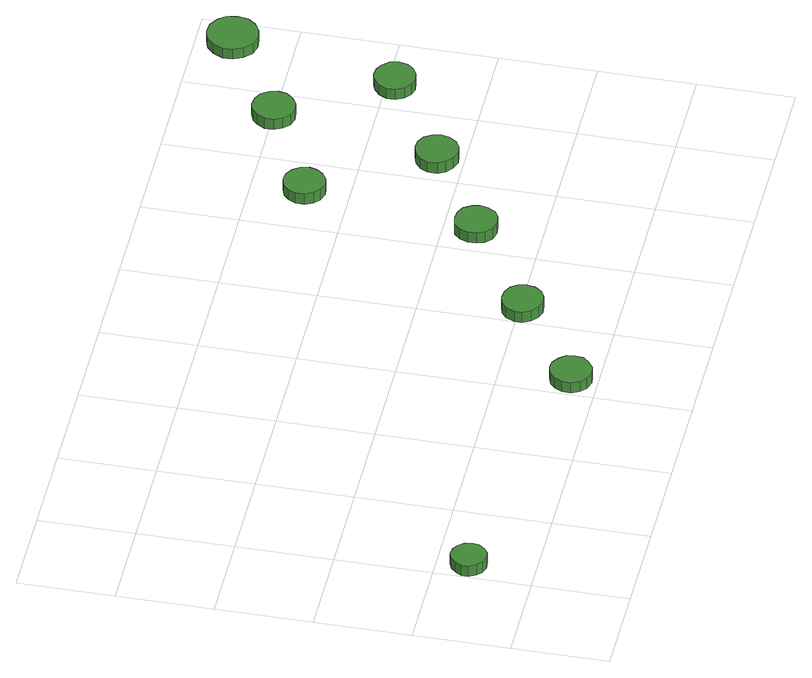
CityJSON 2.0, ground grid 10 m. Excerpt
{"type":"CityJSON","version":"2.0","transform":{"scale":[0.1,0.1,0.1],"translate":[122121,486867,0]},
"CityObjects":{
"tree1":{"type":"SolitaryVegetationObject","attributes":{"function":"something"},"geometry":[{"type":"MultiSurface","lod":"1","boundaries":[[[0,1,2,3,4,5,6,7,8,9,10,11,12,13,14]],[[15,16,17,18,19,20,21,22,23,24,25,26,27,28,29]],[[0,29,28,1]],[[1,28,27,2]],[[2,27,26,3]],[[3,26,25,4]],[[4,25,24,5]],[[5,24,23,6]],[[6,23,22,7]],[[7,22,21,8]],[[8,21,20,9]],[[9,20,19,10]],[[10,19,18,11]],[[11,18,17,12]],[[12,17,16,13]],[[13,16,15,14]],[[14,15,29,0]]]}]},
"tree2":{"type":"SolitaryVegetationObject","attributes":{"function":"something"},"geometry":[{"type":"MultiSurface","lod":"1","boundaries":[[[30,31,32,33,34,35,36,37,38,39,40,41,42,43,44]],[[45,46,47,48,49,50,51,52,53,54,55,56,57,58,59]],[[30,59,58,31]],[[31,58,57,32]],[[32,57,56,33]],[[33,56,55,34]],[[34,55,54,35]],[[35,54,53,36]],[[36,53,52,37]],[[37,52,51,38]],[[38,51,50,39]],[[39,50,49,40]],[[40,49,48,41]],[[41,48,47,42]],[[42,47,46,43]],[[43,46,45,44]],[[44,45,59,30]]]}]},
"tree3":{"type":"SolitaryVegetationObject","attributes":{"function":"something"},"geometry":[{"type":"MultiSurface","lod":"1","boundaries":[[[60,61,62,63,64,65,66,67,68,69,70,71,72,73,74]],[[75,76,77,78,79,80,81,82,83,84,85,86,87,88,89]],[[60,89,88,61]],[[61,88,87,62]],[[62,87,86,63]],[[63,86,85,64]],[[64,85,84,65]],[[65,84,83,66]],[[66,83,82,67]],[[67,82,81,68]],[[68,81,80,69]],[[69,80,79,70]],[[70,79,78,71]],[[71,78,77,72]],[[72,77,76,73]],[[73,76,75,74]],[[74,75,89,60]]]}]},
"tree4":{"type":"SolitaryVegetationObject","attributes":{"function":"something"},"geometry":[{"type":"MultiSurface","lod":"1","boundaries":[[[90,91,92,93,94,95,96,97,98,99,100,101,102,103,104]],[[105,106,107,108,109,110,111,112,113,114,115,116,117,118,119]],[[90,119,118,91]],[[91,118,117,92]],[[92,117,116,93]],[[93,116,115,94]],[[94,115,114,95]],[[95,114,113,96]],[[96,113,112,97]],[[97,112,111,98]],[[98,111,110,99]],[[99,110,109,100]],[[100,109,108,101]],[[101,108,107,102]],[[102,107,106,103]],[[103,106,105,104]],[[104,105,119,90]]]}]},
"tree5":{"type":"SolitaryVegetationObject","attributes":{"function":"something"},"geometry":[{"type":"MultiSurface","lod":"1","boundaries":[[[120,121,122,123,124,125,126,127,128,129,130,131,132,133,134]],[[135,136,137,138,139,140,141,142,143,144,145,146,147,148,149]],[[120,149,148,121]],[[121,148,147,122]],[[122,147,146,123]],[[123,146,145,124]],[[124,145,144,125]],[[125,144,143,126]],[[126,143,142,127]],[[127,142,141,128]],[[128,141,140,129]],[[129,140,139,130]],[[130,139,138,131]],[[131,138,137,132]],[[132,137,136,133]],[[133,136,135,134]],[[134,135,149,120]]]}]},
"tree6":{"type":"SolitaryVegetationObject","attributes":{"function":"something"},"geometry":[{"type":"MultiSurface","lod":"1","boundaries":[[[150,151,152,153,154,155,156,157,158,159,160,161,162,163,164]],[[165,166,167,168,169,170,171,172,173,174,175,176,177,178,179]],[[150,179,178,151]],[[151,178,177,152]],[[152,177,176,153]],[[153,176,175,154]],[[154,175,174,155]],[[155,174,173,156]],[[156,173,172,157]],[[157,172,171,158]],[[158,171,170,159]],[[159,170,169,160]],[[160,169,168,161]],[[161,168,167,162]],[[162,167,166,163]],[[163,166,165,164]],[[164,165,179,150]]]}]},
"tree7":{"type":"SolitaryVegetationObject","attributes":{"function":"something"},"geometry":[{"type":"MultiSurface","lod":"1","boundaries":[[[180,181,182,183,184,185,186,187,188,189,190,191,192,193,194]],[[195,196,197,198,199,200,201,202,203,204,205,206,207,208,209]],[[180,209,208,181]],[[181,208,207,182]],[[182,207,206,183]],[[183,206,205,184]],[[184,205,204,185]],[[185,204,203,186]],[[186,203,202,187]],[[187,202,201,188]],[[188,201,200,189]],[[189,200,199,190]],[[190,199,198,191]],[[191,198,197,192]],[[192,197,196,193]],[[193,196,195,194]],[[194,195,209,180]]]}]},
"tree8":{"type":"SolitaryVegetationObject","attributes":{"function":"something"},"geometry":[{"type":"MultiSurface","lod":"1","boundaries":[[[210,211,212,213,214,215,216,217,218,219,220,221,222,223,224]],[[225,226,227,228,229,230,231,232,233,234,235,236,237,238,239]],[[210,239,238,211]],[[211,238,237,212]],[[212,237,236,213]],[[213,236,235,214]],[[214,235,234,215]],[[215,234,233,216]],[[216,233,232,217]],[[217,232,231,218]],[[218,231,230,219]],[[219,230,229,220]],[[220,229,228,221]],[[221,228,227,222]],[[222,227,226,223]],[[223,226,225,224]],[[224,225,239,210]]]}]},
"tree9":{"type":"SolitaryVegetationObject","attributes":{"function":"something"},"geometry":[{"type":"MultiSurface","lod":"1","boundaries":[[[240,241,242,243,244,245,246,247,248,249,250,251,252,253,254]],[[255,256,257,258,259,260,261,262,263,264,265,266,267,268,269]],[[240,269,268,241]],[[241,268,267,242]],[[242,267,266,243]],[[243,266,265,244]],[[244,265,264,245]],[[245,264,263,246]],[[246,263,262,247]],[[247,262,261,248]],[[248,261,260,249]],[[249,260,259,250]],[[250,259,258,251]],[[251,258,257,252]],[[252,257,256,253]],[[253,256,255,254]],[[254,255,269,240]]]}]}
},
"vertices":[
[36,67,21],[35,75,21],[30,81,21],[24,85,21],[16,86,21],[9,83,21],[4,78,21],[0,71,21],[0,64,21],[4,57,21],[9,52,21],[16,49,21],[24,50,21],[30,54,21],[35,60,21],[35,60,8],[30,54,8],[24,50,8],[16,49,8],[9,52,8],[4,57,8],[0,64,8],[0,71,8],[4,78,8],[9,83,8],[16,86,8],[24,85,8],[30,81,8],[35,75,8],[36,67,8],
[342,28,22],[341,36,22],[335,43,22],[328,48,22],[319,49,22],[310,46,22],[304,40,22],[300,32,22],[300,23,22],[304,15,22],[310,9,22],[319,6,22],[328,7,22],[335,12,22],[341,19,22],[341,19,9],[335,12,9],[328,7,9],[319,6,9],[310,9,9],[304,15,9],[300,23,9],[300,32,9],[304,40,9],[310,46,9],[319,49,9],[328,48,9],[335,43,9],[341,36,9],[342,28,9],
[442,97,21],[440,106,21],[435,113,21],[427,117,21],[418,118,21],[410,116,21],[403,110,21],[399,101,21],[399,93,21],[403,85,21],[410,79,21],[418,76,21],[427,77,21],[435,81,21],[440,88,21],[440,88,8],[435,81,8],[427,77,8],[418,76,8],[410,79,8],[403,85,8],[399,93,8],[399,101,8],[403,110,8],[410,116,8],[418,118,8],[427,117,8],[435,113,8],[440,106,8],[442,97,8],
[555,168,20],[553,176,20],[548,184,20],[540,188,20],[531,189,20],[522,187,20],[515,180,20],[512,172,20],[512,163,20],[515,155,20],[522,148,20],[531,146,20],[540,147,20],[548,151,20],[553,159,20],[553,159,7],[548,151,7],[540,147,7],[531,146,7],[522,148,7],[515,155,7],[512,163,7],[512,172,7],[515,180,7],[522,187,7],[531,189,7],[540,188,7],[548,184,7],[553,176,7],[555,168,7],
[580,346,19],[578,355,19],[573,362,19],[565,367,19],[557,368,19],[548,365,19],[542,359,19],[538,351,19],[538,342,19],[542,334,19],[548,328,19],[557,325,19],[565,326,19],[573,331,19],[578,338,19],[578,338,6],[573,331,6],[565,326,6],[557,325,6],[548,328,6],[542,334,6],[538,342,6],[538,351,6],[542,359,6],[548,365,6],[557,368,6],[565,367,6],[573,362,6],[578,355,6],[580,346,6],
[655,228,20],[653,237,20],[648,245,20],[640,249,20],[631,250,20],[622,247,20],[615,241,20],[611,233,20],[611,223,20],[615,215,20],[622,209,20],[631,206,20],[640,207,20],[648,212,20],[653,219,20],[653,219,7],[648,212,7],[640,207,7],[631,206,7],[622,209,7],[615,215,7],[611,223,7],[611,233,7],[615,241,7],[622,247,7],[631,250,7],[640,249,7],[648,245,7],[653,237,7],[655,228,7],
[690,400,19],[688,409,19],[682,417,19],[674,421,19],[665,422,19],[656,419,19],[650,413,19],[646,405,19],[646,396,19],[650,387,19],[656,381,19],[665,378,19],[674,379,19],[682,384,19],[688,391,19],[688,391,6],[682,384,6],[674,379,6],[665,378,6],[656,381,6],[650,387,6],[646,396,6],[646,405,6],[650,413,6],[656,419,6],[665,422,6],[674,421,6],[682,417,6],[688,409,6],[690,400,6],
[758,292,20],[756,301,20],[750,308,20],[743,312,20],[734,313,20],[726,310,20],[719,304,20],[715,296,20],[715,287,20],[719,279,20],[726,273,20],[734,271,20],[743,272,20],[750,276,20],[756,283,20],[756,283,7],[750,276,7],[743,272,7],[734,271,7],[726,273,7],[719,279,7],[715,287,7],[715,296,7],[719,304,7],[726,310,7],[734,313,7],[743,312,7],[750,308,7],[756,301,7],[758,292,7],
[796,463,19],[794,474,19],[788,482,19],[778,488,19],[767,489,19],[757,486,19],[749,478,19],[744,468,19],[744,458,19],[749,448,19],[757,440,19],[767,437,19],[778,438,19],[788,444,19],[794,452,19],[794,452,7],[788,444,7],[778,438,7],[767,437,7],[757,440,7],[749,448,7],[744,458,7],[744,468,7],[749,478,7],[757,486,7],[767,489,7],[778,488,7],[788,482,7],[794,474,7],[796,463,7]
]}
